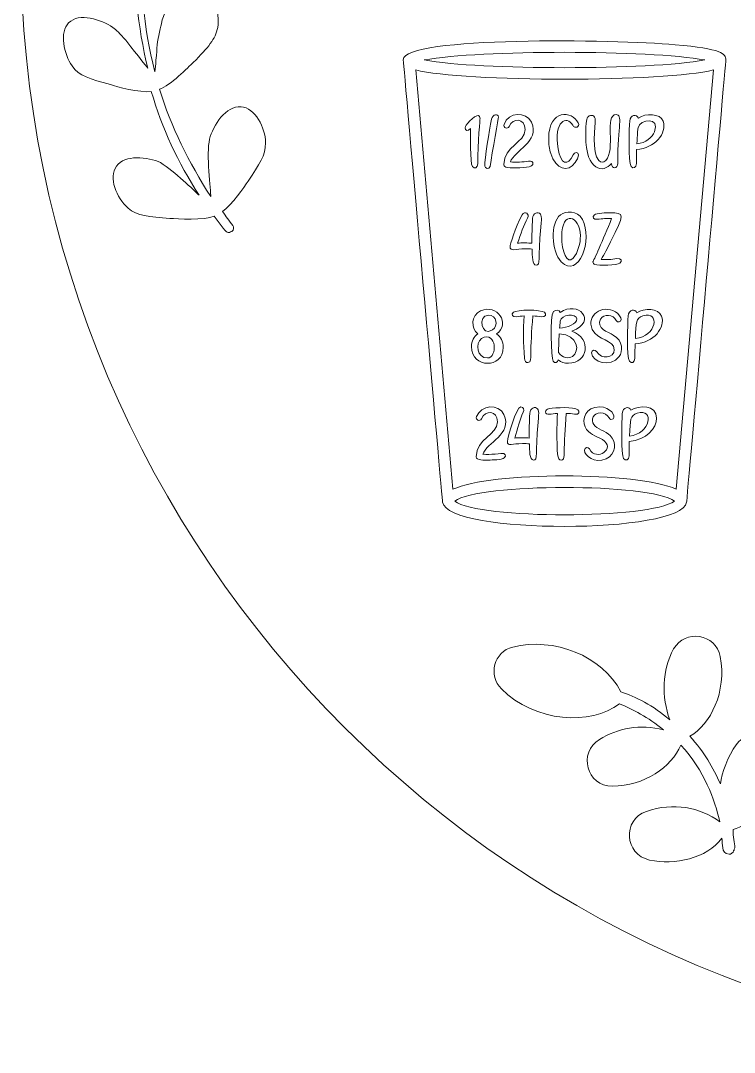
# Model space of a CAD drawing. Header units: inches. Extents: x -3.39 to 2.61, y -15.49 to -9.49.
# Drawn here: x -3.389 to -1.455, y -15.486 to -12.691 of the extents above; entities that cross this region are included whole.
import ezdxf

# ---------------------------------------------------------------- set-up
doc = ezdxf.new("R2010")
doc.units = ezdxf.units.IN
doc.header["$MEASUREMENT"] = 0
doc.layers.add('_U+0421_U+043B_U+043E_U+0439 1', color=7, linetype='Continuous')

msp = doc.modelspace()

# ---------------------------------------------------------------- linework, layer by layer
at = {"layer": '_U+0421_U+043B_U+043E_U+0439 1', "color": 1, "lineweight": 9, "true_color": 0xff0000}
msp.add_open_spline([(2.6111, -12.4861), (2.6111, -14.143), (1.268, -15.4861), (-0.3889, -15.4861), (-2.0457, -15.4861), (-3.3889, -14.143), (-3.3889, -12.4861), (-3.3889, -10.8293), (-2.0457, -9.4861), (-0.3889, -9.4861), (1.268, -9.4861), (2.6111, -10.8293), (2.6111, -12.4861)], degree=3, knots=[0, 0, 0, 0, 1, 1, 1, 2, 2, 2, 3, 3, 3, 4, 4, 4, 4], dxfattribs=at)
at = {"layer": '_U+0421_U+043B_U+043E_U+0439 1', "color": 7, "lineweight": 9, "true_color": 0xffffff}
for points, knots in [([(-3.2589, -12.697), (-3.2305, -12.6686), (-3.1706, -12.6876), (-3.139, -12.7097), (-3.1295, -12.716), (-3.1201, -12.7254), (-3.1043, -12.7444), (-3.0928, -12.7581), (-3.0444, -12.82), (-3.0443, -12.8201), (-3.0727, -12.7065), (-3.0822, -12.5929), (-3.0759, -12.473), (-3.1043, -12.4666), (-3.1611, -12.4256), (-3.1769, -12.413), (-3.2242, -12.3783), (-3.2463, -12.3593), (-3.2558, -12.3278), (-3.2684, -12.2868), (-3.2589, -12.2268), (-3.2211, -12.2142), (-3.1832, -12.1984), (-3.1358, -12.2394), (-3.1138, -12.271), (-3.1074, -12.2804), (-3.1043, -12.2931), (-3.0948, -12.3152), (-3.0854, -12.3404), (-3.0822, -12.353), (-3.0759, -12.3877), (-3.0727, -12.3972), (-3.0727, -12.4067), (-3.0696, -12.413), (-3.0611, -12.3456), (-3.0521, -12.2595), (-3.0128, -12.1416), (-3.038, -12.129), (-3.0822, -12.0722), (-3.0948, -12.0564), (-3.1295, -12.009), (-3.1485, -11.987), (-3.1485, -11.9522), (-3.1485, -11.9112), (-3.1232, -11.8544), (-3.0854, -11.8512), (-3.0443, -11.8481), (-3.0096, -11.8986), (-3.0001, -11.9365), (-2.9925, -11.967), (-2.9938, -12.0199), (-2.9938, -12.0848), (-2.9749, -12.028), (-2.9496, -11.9743), (-2.9244, -11.9238), (-2.9212, -11.8923), (-2.9023, -11.8386), (-2.896, -11.8228), (-2.8771, -11.7692), (-2.8644, -11.7408), (-2.836, -11.7219), (-2.8013, -11.6998), (-2.7414, -11.6903), (-2.7161, -11.7219), (-2.6909, -11.7534), (-2.7161, -11.8134), (-2.7414, -11.8418), (-2.768, -11.8685), (-2.811, -11.8956), (-2.8423, -11.9144), (-2.8928, -11.9428), (-2.9055, -11.9522), (-2.9118, -11.9554), (-2.9307, -11.9933), (-2.9496, -12.0406), (-2.9717, -12.0943), (-2.9206, -12.0431), (-2.9115, -12.0278), (-2.8644, -11.9964), (-2.8297, -11.9775), (-2.7666, -11.968), (-2.7445, -11.9996), (-2.7224, -12.0311), (-2.7445, -12.0848), (-2.7729, -12.1163), (-2.811, -12.1497), (-2.947, -12.1627), (-2.9938, -12.1542), (-3.0191, -12.23), (-3.038, -12.3183), (-3.0506, -12.4162), (-3.0266, -12.368), (-3.0209, -12.3556), (-3.0033, -12.3309), (-2.9907, -12.312), (-2.9844, -12.2994), (-2.9749, -12.2931), (-2.9465, -12.2647), (-2.8897, -12.2394), (-2.8581, -12.2647), (-2.8266, -12.2868), (-2.8329, -12.3467), (-2.855, -12.3846), (-2.8707, -12.413), (-2.8992, -12.4256), (-2.9528, -12.4477), (-2.9686, -12.454), (-3.0254, -12.4793), (-3.0601, -12.4793), (-3.0664, -12.5866), (-3.0569, -12.7065), (-3.0254, -12.8296), (-3.0254, -12.8201), (-3.0222, -12.8106), (-3.0222, -12.798), (-3.0191, -12.7633), (-3.0191, -12.7475), (-3.0128, -12.7223), (-3.0065, -12.697), (-3.0065, -12.6876), (-3.0001, -12.6749), (-2.9844, -12.6402), (-2.9402, -12.5929), (-2.9023, -12.6023), (-2.8644, -12.6118), (-2.8487, -12.6686), (-2.855, -12.7096), (-2.8613, -12.7412), (-2.8802, -12.7633), (-2.9212, -12.8043), (-2.9339, -12.8169), (-2.9844, -12.8674), (-3.0128, -12.8769), (-2.9812, -12.9779), (-2.9339, -13.0757), (-2.8739, -13.1673), (-2.8739, -13.1534), (-2.8865, -13.0502), (-2.8771, -13.0126), (-2.8676, -12.9747), (-2.8329, -12.9211), (-2.7919, -12.9242), (-2.754, -12.9274), (-2.7256, -12.9811), (-2.7256, -13.0221), (-2.7256, -13.0568), (-2.7414, -13.0789), (-2.7729, -13.1262), (-2.7824, -13.142), (-2.8171, -13.1893), (-2.8423, -13.2083), (-2.8329, -13.2209), (-2.8234, -13.2335), (-2.8139, -13.2461), (-2.8108, -13.2493), (-2.8108, -13.2588), (-2.8171, -13.2619), (-2.8203, -13.2619), (-2.8203, -13.2651), (-2.8234, -13.2651), (-2.8337, -13.2651), (-2.8324, -13.2636), (-2.8644, -13.2209), (-2.8897, -13.2335), (-2.9654, -13.2272), (-2.9844, -13.2272), (-3.0412, -13.2209), (-3.0727, -13.2209), (-3.098, -13.1988), (-3.1295, -13.1704), (-3.1516, -13.1168), (-3.1295, -13.0852), (-3.1074, -13.0536), (-3.0443, -13.06), (-3.0096, -13.0757), (-2.972, -13.1008), (-2.9194, -13.1502), (-2.9055, -13.1641), (-2.9623, -13.0757), (-3.0065, -12.9811), (-3.0349, -12.8832), (-3.0664, -12.8864), (-3.1295, -12.8706), (-3.1453, -12.8643), (-3.2021, -12.8485), (-3.2305, -12.8422), (-3.2495, -12.8138), (-3.2715, -12.7822), (-3.2842, -12.7223), (-3.2589, -12.697)], [0, 0, 0, 0, 1, 1, 1, 2, 2, 2, 3, 3, 3, 4, 4, 4, 5, 5, 5, 6, 6, 6, 7, 7, 7, 8, 8, 8, 9, 9, 9, 10, 10, 10, 11, 11, 11, 12, 12, 12, 13, 13, 13, 14, 14, 14, 15, 15, 15, 16, 16, 16, 17, 17, 17, 18, 18, 18, 19, 19, 19, 20, 20, 20, 21, 21, 21, 22, 22, 22, 23, 23, 23, 24, 24, 24, 25, 25, 25, 26, 26, 26, 27, 27, 27, 28, 28, 28, 29, 29, 29, 30, 30, 30, 31, 31, 31, 32, 32, 32, 33, 33, 33, 34, 34, 34, 35, 35, 35, 36, 36, 36, 37, 37, 37, 38, 38, 38, 39, 39, 39, 40, 40, 40, 41, 41, 41, 42, 42, 42, 43, 43, 43, 44, 44, 44, 45, 45, 45, 46, 46, 46, 47, 47, 47, 48, 48, 48, 49, 49, 49, 50, 50, 50, 51, 51, 51, 52, 52, 52, 53, 53, 53, 54, 54, 54, 55, 55, 55, 56, 56, 56, 57, 57, 57, 58, 58, 58, 59, 59, 59, 60, 60, 60, 61, 61, 61, 62, 62, 62, 63, 63, 63, 63]), ([(-2.3521, -12.8014), (-2.3518, -12.8042), (-2.2462, -13.9932), (-2.2458, -13.996), (-2.2458, -13.996), (-2.2458, -13.996), (-2.2458, -13.996), (-2.2336, -14.0836), (-1.5968, -14.0824), (-1.5849, -13.996), (-1.5849, -13.996), (-1.5848, -13.996), (-1.5848, -13.996), (-1.5847, -13.9948), (-1.4784, -12.7988), (-1.4784, -12.7977), (-1.4784, -12.7805), (-1.4882, -12.7674), (-1.6161, -12.7563), (-1.7788, -12.7423), (-2.3516, -12.7325), (-2.3523, -12.7972), (-2.3523, -12.7972), (-2.3523, -12.7992), (-2.3523, -12.7992), (-2.3522, -12.8), (-2.3522, -12.8007), (-2.3521, -12.8014)], [0, 0, 0, 0, 1, 1, 1, 2, 2, 2, 3, 3, 3, 4, 4, 4, 5, 5, 5, 6, 6, 6, 7, 7, 7, 8, 8, 8, 9, 9, 9, 9]), ([(-2.2955, -12.7977), (-2.1433, -12.77), (-1.6877, -12.7699), (-1.5352, -12.7977), (-1.6874, -12.8254), (-2.143, -12.8255), (-2.2955, -12.7977)], [0, 0, 0, 0, 1, 1, 1, 2, 2, 2, 2]), ([(-2.2177, -13.9607), (-2.2177, -13.9607), (-2.3186, -12.8245), (-2.3186, -12.8245), (-2.1891, -12.8582), (-1.6405, -12.858), (-1.5121, -12.8245), (-1.5121, -12.8245), (-1.613, -13.9607), (-1.613, -13.9607), (-1.7146, -13.9119), (-2.1183, -13.913), (-2.2177, -13.9607)], [0, 0, 0, 0, 1, 1, 1, 2, 2, 2, 3, 3, 3, 4, 4, 4, 4]), ([(-2.1847, -12.9814), (-2.1847, -12.9794), (-2.1838, -12.9772), (-2.1819, -12.9746), (-2.1717, -12.9607), (-2.1443, -12.9333), (-2.1443, -12.9574), (-2.1443, -12.9516), (-2.1503, -13.0234), (-2.1503, -13.0786), (-2.1503, -13.0899), (-2.1599, -13.0937), (-2.165, -13.0865), (-2.1715, -13.0774), (-2.1701, -12.9946), (-2.1699, -12.9835), (-2.1771, -12.9922), (-2.1847, -12.9883), (-2.1847, -12.9814)], [0, 0, 0, 0, 1, 1, 1, 2, 2, 2, 3, 3, 3, 4, 4, 4, 5, 5, 5, 6, 6, 6, 6]), ([(-2.0793, -12.9722), (-2.0672, -12.9386), (-2.0195, -12.9355), (-2.0051, -12.9665), (-1.9807, -13.0191), (-2.0531, -13.0436), (-2.062, -13.074), (-2.0467, -13.075), (-2.0286, -13.0746), (-2.013, -13.072), (-1.9966, -13.0695), (-1.998, -13.0848), (-2.0113, -13.0871), (-2.028, -13.09), (-2.0654, -13.0912), (-2.0746, -13.0879), (-2.0793, -13.0861), (-2.08, -13.0827), (-2.08, -13.0808), (-2.08, -13.0313), (-2.0225, -13.0219), (-2.0225, -12.9864), (-2.0225, -12.9544), (-2.0556, -12.9537), (-2.0659, -12.978), (-2.0697, -12.9861), (-2.0828, -12.9818), (-2.0793, -12.9722)], [0, 0, 0, 0, 1, 1, 1, 2, 2, 2, 3, 3, 3, 4, 4, 4, 5, 5, 5, 6, 6, 6, 7, 7, 7, 8, 8, 8, 9, 9, 9, 9]), ([(-1.9527, -13.0512), (-1.9565, -13.0392), (-1.9584, -13.0254), (-1.9584, -13.0104), (-1.9584, -12.9299), (-1.8946, -12.9345), (-1.8782, -12.9681), (-1.8728, -12.9795), (-1.8876, -12.9849), (-1.8933, -12.9747), (-1.9093, -12.9451), (-1.9457, -12.964), (-1.9332, -13.0381), (-1.926, -13.0803), (-1.906, -13.0873), (-1.8922, -13.0544), (-1.8887, -13.0461), (-1.8773, -13.0464), (-1.8773, -13.0547), (-1.8773, -13.06), (-1.8835, -13.0711), (-1.8865, -13.0755), (-1.9061, -13.1048), (-1.9394, -13.0934), (-1.9527, -13.0512)], [0, 0, 0, 0, 1, 1, 1, 2, 2, 2, 3, 3, 3, 4, 4, 4, 5, 5, 5, 6, 6, 6, 7, 7, 7, 8, 8, 8, 8]), ([(-2.1318, -13.0849), (-2.1318, -13.0681), (-2.1191, -12.9864), (-2.1133, -12.9584), (-2.1101, -12.9431), (-2.0947, -12.9424), (-2.0947, -12.9525), (-2.0947, -12.9525), (-2.1111, -13.0474), (-2.1172, -13.086), (-2.1188, -13.0961), (-2.1318, -13.0915), (-2.1318, -13.0849)], [0, 0, 0, 0, 1, 1, 1, 2, 2, 2, 3, 3, 3, 4, 4, 4, 4]), ([(-1.8582, -13.0027), (-1.8582, -12.963), (-1.855, -12.9546), (-1.8519, -12.9516), (-1.8436, -12.9438), (-1.8322, -12.9484), (-1.8322, -12.9598), (-1.8322, -12.9737), (-1.8432, -13.0492), (-1.8225, -13.0704), (-1.8178, -13.0754), (-1.81, -13.0772), (-1.8037, -13.0702), (-1.7764, -13.0402), (-1.8078, -12.9447), (-1.7758, -12.9458), (-1.7567, -12.9465), (-1.7714, -12.972), (-1.7714, -13.0781), (-1.7714, -13.0926), (-1.787, -13.0949), (-1.7887, -13.0777), (-1.8087, -13.105), (-1.8582, -13.1008), (-1.8582, -13.0027)], [0, 0, 0, 0, 1, 1, 1, 2, 2, 2, 3, 3, 3, 4, 4, 4, 5, 5, 5, 6, 6, 6, 7, 7, 7, 8, 8, 8, 8]), ([(-1.7354, -13.0861), (-1.7354, -13.0861), (-1.7353, -13.0861), (-1.7353, -13.0861), (-1.7302, -13.0933), (-1.7206, -13.0895), (-1.7206, -13.0782), (-1.7206, -13.0631), (-1.7205, -13.0509), (-1.7201, -13.0402), (-1.6714, -13.0371), (-1.6368, -12.996), (-1.6484, -12.9638), (-1.6565, -12.9414), (-1.6957, -12.9416), (-1.7155, -12.9551), (-1.7193, -12.943), (-1.7379, -12.9456), (-1.739, -12.9633), (-1.7401, -12.9797), (-1.7433, -13.0747), (-1.7354, -13.0861)], [0, 0, 0, 0, 1, 1, 1, 2, 2, 2, 3, 3, 3, 4, 4, 4, 5, 5, 5, 6, 6, 6, 7, 7, 7, 7]), ([(-1.6719, -12.9926), (-1.6777, -13.0073), (-1.6954, -13.0225), (-1.7194, -13.0247), (-1.7182, -13.0001), (-1.7174, -12.9872), (-1.7162, -12.9816), (-1.7113, -12.9583), (-1.6549, -12.9494), (-1.6719, -12.9926)], [0, 0, 0, 0, 1, 1, 1, 2, 2, 2, 3, 3, 3, 3]), ([(-1.9799, -13.251), (-1.9871, -13.3386), (-1.9803, -13.3537), (-1.9922, -13.3537), (-2.0037, -13.3537), (-2.0025, -13.328), (-2.0032, -13.3106), (-2.0034, -13.3105), (-2.0035, -13.3103), (-2.0036, -13.3101), (-2.0092, -13.3094), (-2.0153, -13.309), (-2.022, -13.309), (-2.0488, -13.309), (-2.063, -13.3176), (-2.063, -13.3037), (-2.063, -13.2984), (-2.0493, -13.2527), (-2.0304, -13.2173), (-2.0237, -13.205), (-2.009, -13.2144), (-2.0156, -13.2263), (-2.0258, -13.2457), (-2.0349, -13.2685), (-2.0427, -13.2941), (-2.0329, -13.2929), (-2.0135, -13.2932), (-2.0037, -13.2943), (-2.0041, -13.2727), (-2.0036, -13.2499), (-2.0022, -13.2272), (-2.0013, -13.2121), (-1.9874, -13.2078), (-1.9809, -13.215), (-1.9757, -13.2208), (-1.9792, -13.2428), (-1.9799, -13.251)], [0, 0, 0, 0, 1, 1, 1, 2, 2, 2, 3, 3, 3, 4, 4, 4, 5, 5, 5, 6, 6, 6, 7, 7, 7, 8, 8, 8, 9, 9, 9, 10, 10, 10, 11, 11, 11, 12, 12, 12, 12]), ([(-1.867, -13.2299), (-1.8817, -13.203), (-1.9125, -13.2071), (-1.9264, -13.2175), (-1.9552, -13.2389), (-1.9512, -13.316), (-1.9243, -13.3443), (-1.8776, -13.3935), (-1.8379, -13.2833), (-1.867, -13.2299)], [0, 0, 0, 0, 1, 1, 1, 2, 2, 2, 3, 3, 3, 3]), ([(-1.923, -13.276), (-1.923, -13.2029), (-1.8744, -13.2182), (-1.8726, -13.2742), (-1.872, -13.2931), (-1.8793, -13.3204), (-1.8918, -13.3343), (-1.9094, -13.3542), (-1.923, -13.3154), (-1.923, -13.276)], [0, 0, 0, 0, 1, 1, 1, 2, 2, 2, 3, 3, 3, 3]), ([(-1.7928, -13.2116), (-1.7515, -13.2116), (-1.7536, -13.215), (-1.7908, -13.2903), (-1.7993, -13.3074), (-1.8079, -13.3235), (-1.8163, -13.3383), (-1.8022, -13.3386), (-1.7882, -13.3382), (-1.7741, -13.3359), (-1.7611, -13.3339), (-1.7591, -13.3428), (-1.7654, -13.348), (-1.7727, -13.3541), (-1.824, -13.3551), (-1.8332, -13.3517), (-1.8365, -13.3505), (-1.8385, -13.3479), (-1.8385, -13.3445), (-1.8385, -13.3445), (-1.8104, -13.2842), (-1.7879, -13.227), (-1.8008, -13.2269), (-1.8131, -13.2273), (-1.8261, -13.2293), (-1.8385, -13.2314), (-1.8411, -13.2224), (-1.8347, -13.2173), (-1.8286, -13.2123), (-1.8007, -13.2116), (-1.7928, -13.2116)], [0, 0, 0, 0, 1, 1, 1, 2, 2, 2, 3, 3, 3, 4, 4, 4, 5, 5, 5, 6, 6, 6, 7, 7, 7, 8, 8, 8, 9, 9, 9, 10, 10, 10, 10]), ([(-2.0814, -13.5761), (-2.0814, -13.5601), (-2.0884, -13.5476), (-2.0994, -13.54), (-2.0616, -13.5129), (-2.0971, -13.4567), (-2.143, -13.4775), (-2.1694, -13.4895), (-2.1697, -13.5249), (-2.15, -13.5392), (-2.1618, -13.547), (-2.1674, -13.56), (-2.1674, -13.5738), (-2.1674, -13.6345), (-2.0814, -13.6341), (-2.0814, -13.5761)], [0, 0, 0, 0, 1, 1, 1, 2, 2, 2, 3, 3, 3, 4, 4, 4, 5, 5, 5, 5]), ([(-1.927, -13.4816), (-1.93, -13.4749), (-1.9388, -13.473), (-1.9455, -13.4794), (-1.956, -13.4896), (-1.9518, -13.6062), (-1.9464, -13.6139), (-1.9418, -13.6204), (-1.9342, -13.6177), (-1.9323, -13.6103), (-1.9249, -13.6159), (-1.9156, -13.6193), (-1.9049, -13.6193), (-1.8509, -13.6183), (-1.841, -13.5536), (-1.8954, -13.5319), (-1.8234, -13.5054), (-1.88, -13.4478), (-1.927, -13.4816)], [0, 0, 0, 0, 1, 1, 1, 2, 2, 2, 3, 3, 3, 4, 4, 4, 5, 5, 5, 6, 6, 6, 6]), ([(-1.7674, -13.6013), (-1.7905, -13.6332), (-1.8421, -13.6155), (-1.8421, -13.5909), (-1.8421, -13.5838), (-1.8325, -13.5809), (-1.8287, -13.5876), (-1.8156, -13.6105), (-1.7808, -13.6054), (-1.7808, -13.5828), (-1.7811, -13.5537), (-1.826, -13.559), (-1.8403, -13.5277), (-1.8577, -13.489), (-1.8129, -13.4594), (-1.7777, -13.4796), (-1.7678, -13.4854), (-1.7621, -13.4958), (-1.7621, -13.5007), (-1.7621, -13.5075), (-1.772, -13.5106), (-1.7754, -13.5033), (-1.7833, -13.4868), (-1.8095, -13.4846), (-1.8178, -13.4996), (-1.8316, -13.5241), (-1.7974, -13.5349), (-1.7834, -13.543), (-1.7561, -13.5588), (-1.7572, -13.5874), (-1.7674, -13.6013)], [0, 0, 0, 0, 1, 1, 1, 2, 2, 2, 3, 3, 3, 4, 4, 4, 5, 5, 5, 6, 6, 6, 7, 7, 7, 8, 8, 8, 9, 9, 9, 10, 10, 10, 10]), ([(-1.7197, -13.4829), (-1.7236, -13.4709), (-1.7421, -13.4733), (-1.7432, -13.4911), (-1.7447, -13.5117), (-1.7473, -13.6029), (-1.7396, -13.6139), (-1.7345, -13.6211), (-1.7249, -13.6173), (-1.7249, -13.606), (-1.7249, -13.5909), (-1.7247, -13.5778), (-1.7243, -13.567), (-1.6723, -13.5638), (-1.642, -13.5213), (-1.6526, -13.4916), (-1.6608, -13.4692), (-1.7, -13.4694), (-1.7197, -13.4829)], [0, 0, 0, 0, 1, 1, 1, 2, 2, 2, 3, 3, 3, 4, 4, 4, 5, 5, 5, 6, 6, 6, 6]), ([(-2.1106, -13.5291), (-2.1106, -13.5291), (-2.1106, -13.5291), (-2.1106, -13.5291), (-2.1413, -13.5498), (-2.1511, -13.4887), (-2.1218, -13.4887), (-2.0984, -13.4887), (-2.0946, -13.5183), (-2.1106, -13.5291)], [0, 0, 0, 0, 1, 1, 1, 2, 2, 2, 3, 3, 3, 3]), ([(-1.9788, -13.4932), (-1.9857, -13.4921), (-1.9933, -13.4914), (-2.0013, -13.4911), (-2.0049, -13.5341), (-2.0068, -13.5692), (-2.0068, -13.5952), (-2.0068, -13.6048), (-2.0056, -13.6176), (-2.0153, -13.6176), (-2.019, -13.6176), (-2.0234, -13.6142), (-2.0242, -13.6053), (-2.0275, -13.5646), (-2.0274, -13.5292), (-2.0253, -13.4912), (-2.0324, -13.4916), (-2.0392, -13.4922), (-2.0454, -13.4932), (-2.0583, -13.4952), (-2.0602, -13.4862), (-2.0541, -13.4812), (-2.0448, -13.4737), (-1.9795, -13.4735), (-1.9702, -13.4812), (-1.9702, -13.4812), (-1.9702, -13.4812), (-1.9702, -13.4812), (-1.9638, -13.4863), (-1.9662, -13.4952), (-1.9788, -13.4932)], [0, 0, 0, 0, 1, 1, 1, 2, 2, 2, 3, 3, 3, 4, 4, 4, 5, 5, 5, 6, 6, 6, 7, 7, 7, 8, 8, 8, 9, 9, 9, 10, 10, 10, 10]), ([(-1.9288, -13.5245), (-1.9283, -13.5181), (-1.9278, -13.5118), (-1.9273, -13.5055), (-1.9258, -13.4865), (-1.8824, -13.483), (-1.8824, -13.4993), (-1.8824, -13.5132), (-1.9075, -13.5227), (-1.9288, -13.5245)], [0, 0, 0, 0, 1, 1, 1, 2, 2, 2, 3, 3, 3, 3]), ([(-1.7236, -13.5525), (-1.7214, -13.5073), (-1.7227, -13.4973), (-1.703, -13.491), (-1.6549, -13.4754), (-1.6668, -13.5473), (-1.7236, -13.5525)], [0, 0, 0, 0, 1, 1, 1, 2, 2, 2, 2]), ([(-2.1243, -13.605), (-2.152, -13.605), (-2.1586, -13.5657), (-2.1404, -13.5519), (-2.0977, -13.5305), (-2.097, -13.605), (-2.1243, -13.605)], [0, 0, 0, 0, 1, 1, 1, 2, 2, 2, 2]), ([(-1.894, -13.6007), (-1.9037, -13.6074), (-1.922, -13.6055), (-1.9317, -13.59), (-1.9316, -13.5747), (-1.931, -13.5578), (-1.9298, -13.5396), (-1.8769, -13.5432), (-1.8738, -13.5868), (-1.894, -13.6007)], [0, 0, 0, 0, 1, 1, 1, 2, 2, 2, 3, 3, 3, 3]), ([(-2.1367, -13.8657), (-2.1317, -13.866), (-2.1264, -13.8661), (-2.1209, -13.8661), (-2.1088, -13.8661), (-2.0976, -13.8653), (-2.0877, -13.8637), (-2.0747, -13.8617), (-2.0726, -13.8705), (-2.0789, -13.8758), (-2.0851, -13.8809), (-2.1129, -13.8815), (-2.1209, -13.8815), (-2.1322, -13.8815), (-2.1546, -13.8833), (-2.1546, -13.8725), (-2.1546, -13.823), (-2.0971, -13.8135), (-2.0971, -13.7781), (-2.0971, -13.7461), (-2.1302, -13.7453), (-2.1406, -13.7696), (-2.1443, -13.7778), (-2.1578, -13.7734), (-2.154, -13.7638), (-2.1414, -13.7325), (-2.0943, -13.727), (-2.0798, -13.7582), (-2.0551, -13.8111), (-2.1275, -13.8344), (-2.1367, -13.8657)], [0, 0, 0, 0, 1, 1, 1, 2, 2, 2, 3, 3, 3, 4, 4, 4, 5, 5, 5, 6, 6, 6, 7, 7, 7, 8, 8, 8, 9, 9, 9, 10, 10, 10, 10]), ([(-1.9883, -13.7428), (-1.9831, -13.7486), (-1.9866, -13.7706), (-1.9872, -13.7787), (-1.9945, -13.8664), (-1.9877, -13.8815), (-1.9996, -13.8815), (-2.0111, -13.8815), (-2.0098, -13.8552), (-2.0106, -13.8379), (-2.0162, -13.8371), (-2.0225, -13.8368), (-2.0294, -13.8368), (-2.0562, -13.8368), (-2.0703, -13.8454), (-2.0703, -13.8315), (-2.0703, -13.8204), (-2.0467, -13.7375), (-2.0336, -13.7375), (-2.0272, -13.7375), (-2.0232, -13.745), (-2.0272, -13.7521), (-2.0374, -13.7716), (-2.0423, -13.7963), (-2.05, -13.8219), (-2.0407, -13.8207), (-2.0213, -13.8209), (-2.011, -13.8221), (-2.0114, -13.8005), (-2.0109, -13.7776), (-2.0095, -13.755), (-2.0086, -13.7399), (-1.9947, -13.7356), (-1.9883, -13.7428)], [0, 0, 0, 0, 1, 1, 1, 2, 2, 2, 3, 3, 3, 4, 4, 4, 5, 5, 5, 6, 6, 6, 7, 7, 7, 8, 8, 8, 9, 9, 9, 10, 10, 10, 11, 11, 11, 11]), ([(-1.8884, -13.7571), (-1.8953, -13.756), (-1.9029, -13.7553), (-1.9109, -13.755), (-1.9145, -13.798), (-1.9163, -13.833), (-1.9164, -13.8591), (-1.9164, -13.8646), (-1.9155, -13.8738), (-1.9186, -13.8779), (-1.9219, -13.8825), (-1.9274, -13.8829), (-1.9311, -13.8778), (-1.9387, -13.8672), (-1.9359, -13.7733), (-1.9349, -13.7551), (-1.9506, -13.7559), (-1.9669, -13.7616), (-1.9669, -13.7511), (-1.9669, -13.7476), (-1.9639, -13.7434), (-1.9566, -13.7422), (-1.9402, -13.7393), (-1.8897, -13.737), (-1.8797, -13.745), (-1.8797, -13.745), (-1.8797, -13.745), (-1.8797, -13.745), (-1.8734, -13.7502), (-1.8757, -13.759), (-1.8884, -13.7571)], [0, 0, 0, 0, 1, 1, 1, 2, 2, 2, 3, 3, 3, 4, 4, 4, 5, 5, 5, 6, 6, 6, 7, 7, 7, 8, 8, 8, 9, 9, 9, 10, 10, 10, 10]), ([(-1.8027, -13.8782), (-1.8338, -13.8922), (-1.8614, -13.8696), (-1.8614, -13.8548), (-1.8614, -13.8477), (-1.8516, -13.8446), (-1.848, -13.8515), (-1.8293, -13.8874), (-1.7742, -13.8497), (-1.813, -13.8262), (-1.8306, -13.8155), (-1.8506, -13.8114), (-1.8596, -13.7916), (-1.8694, -13.7698), (-1.8593, -13.7375), (-1.8201, -13.7375), (-1.7904, -13.7375), (-1.7757, -13.7635), (-1.784, -13.7698), (-1.7874, -13.7724), (-1.7925, -13.7719), (-1.7948, -13.7672), (-1.7988, -13.7587), (-1.8081, -13.7535), (-1.8175, -13.7535), (-1.8379, -13.7535), (-1.8451, -13.773), (-1.8364, -13.7853), (-1.8287, -13.7965), (-1.8036, -13.8038), (-1.7917, -13.8152), (-1.7917, -13.8152), (-1.7917, -13.8152), (-1.7917, -13.8152), (-1.7745, -13.8318), (-1.7752, -13.8657), (-1.8027, -13.8782)], [0, 0, 0, 0, 1, 1, 1, 2, 2, 2, 3, 3, 3, 4, 4, 4, 5, 5, 5, 6, 6, 6, 7, 7, 7, 8, 8, 8, 9, 9, 9, 10, 10, 10, 11, 11, 11, 12, 12, 12, 12]), ([(-1.7356, -13.7468), (-1.7395, -13.7347), (-1.758, -13.7374), (-1.759, -13.755), (-1.7605, -13.776), (-1.7631, -13.8667), (-1.7554, -13.8777), (-1.7503, -13.885), (-1.7407, -13.8812), (-1.7407, -13.8699), (-1.7407, -13.8548), (-1.7405, -13.8417), (-1.7401, -13.8309), (-1.6944, -13.828), (-1.666, -13.7943), (-1.666, -13.7681), (-1.666, -13.7313), (-1.7145, -13.7323), (-1.7356, -13.7468)], [0, 0, 0, 0, 1, 1, 1, 2, 2, 2, 3, 3, 3, 4, 4, 4, 5, 5, 5, 6, 6, 6, 6]), ([(-1.7394, -13.8164), (-1.7373, -13.771), (-1.7384, -13.7612), (-1.7188, -13.7549), (-1.6708, -13.7392), (-1.6826, -13.8112), (-1.7394, -13.8164)], [0, 0, 0, 0, 1, 1, 1, 2, 2, 2, 2]), ([(-1.6178, -13.9928), (-1.6835, -14.042), (-2.1466, -14.0424), (-2.213, -13.9928), (-2.1472, -13.9437), (-1.6841, -13.9432), (-1.6178, -13.9928)], [0, 0, 0, 0, 1, 1, 1, 2, 2, 2, 2]), ([(-1.6199, -14.3933), (-1.5889, -14.3384), (-1.5058, -14.3519), (-1.4938, -14.4138), (-1.4755, -14.509), (-1.5199, -14.5976), (-1.576, -14.6294), (-1.576, -14.6294), (-1.576, -14.6294), (-1.576, -14.6294), (-1.5375, -14.672), (-1.5128, -14.7157), (-1.4934, -14.7588), (-1.4899, -14.7294), (-1.4725, -14.6827), (-1.451, -14.6531), (-1.4114, -14.5986), (-1.3236, -14.6319), (-1.3289, -14.699), (-1.3305, -14.7199), (-1.3355, -14.7414), (-1.3443, -14.7628), (-1.368, -14.8253), (-1.4113, -14.8691), (-1.4591, -14.8825), (-1.4586, -14.9016), (-1.4552, -14.9183), (-1.4541, -14.932), (-1.4571, -14.9344), (-1.4547, -14.9374), (-1.4577, -14.9398), (-1.4584, -14.9451), (-1.4644, -14.9499), (-1.4697, -14.9492), (-1.4934, -14.9464), (-1.4859, -14.9217), (-1.4891, -14.9061), (-1.5296, -14.9609), (-1.6186, -14.9793), (-1.6849, -14.965), (-1.7538, -14.9501), (-1.7598, -14.8561), (-1.6932, -14.8332), (-1.6201, -14.8081), (-1.5495, -14.8215), (-1.4947, -14.862), (-1.5092, -14.8004), (-1.5355, -14.7239), (-1.6006, -14.6537), (-1.6263, -14.7137), (-1.6993, -14.7645), (-1.786, -14.7649), (-1.8551, -14.7653), (-1.8799, -14.6741), (-1.8209, -14.6382), (-1.7717, -14.6082), (-1.7109, -14.5959), (-1.6474, -14.6128), (-1.6895, -14.5779), (-1.7305, -14.5567), (-1.7668, -14.5415), (-1.8432, -14.6017), (-1.9956, -14.5921), (-2.0866, -14.5017), (-2.1236, -14.4649), (-2.1066, -14.4005), (-2.0559, -14.388), (-1.9452, -14.3606), (-1.8128, -14.4115), (-1.763, -14.5094), (-1.7237, -14.5222), (-1.675, -14.547), (-1.6305, -14.5849), (-1.6526, -14.5237), (-1.652, -14.45), (-1.6199, -14.3933)], [0, 0, 0, 0, 1, 1, 1, 2, 2, 2, 3, 3, 3, 4, 4, 4, 5, 5, 5, 6, 6, 6, 7, 7, 7, 8, 8, 8, 9, 9, 9, 10, 10, 10, 11, 11, 11, 12, 12, 12, 13, 13, 13, 14, 14, 14, 15, 15, 15, 16, 16, 16, 17, 17, 17, 18, 18, 18, 19, 19, 19, 20, 20, 20, 21, 21, 21, 22, 22, 22, 23, 23, 23, 24, 24, 24, 25, 25, 25, 25])]:
    msp.add_open_spline(points, degree=3, knots=knots, dxfattribs=at)

doc.saveas('drawing.dxf')
